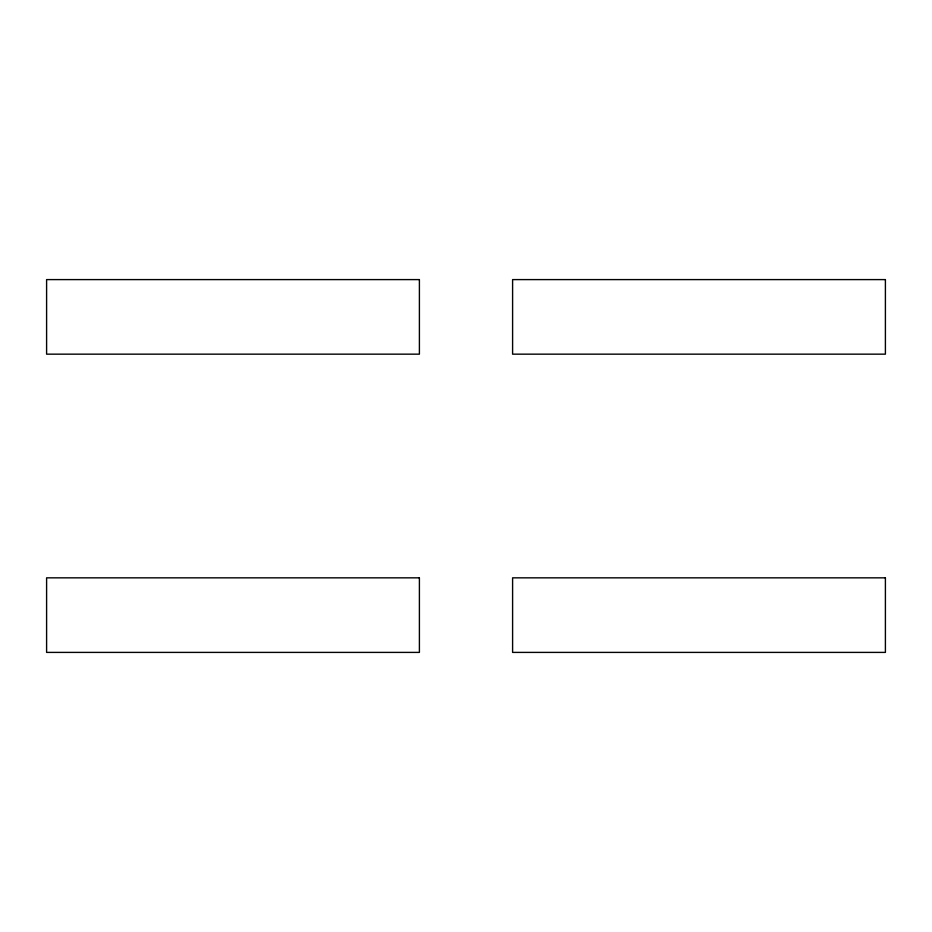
<?xml version="1.0" encoding="UTF-8"?>
<svg xmlns="http://www.w3.org/2000/svg" width="932" height="932" viewBox="0 0 932 932"><rect width="100%" height="100%" fill="white"/><g stroke="black" fill="none" stroke-linecap="round" stroke-linejoin="round"><path stroke-width="1.4" d="M419.4 279.6L46.6 279.6L46.6 354.16L419.4 354.16L419.4 279.6M885.4 279.6L512.6 279.6L512.6 354.16L885.4 354.16L885.4 279.6M419.4 577.84L46.6 577.84L46.6 652.4L419.4 652.4L419.4 577.84M885.4 577.84L512.6 577.84L512.6 652.4L885.4 652.4L885.4 577.84"/></g></svg>
